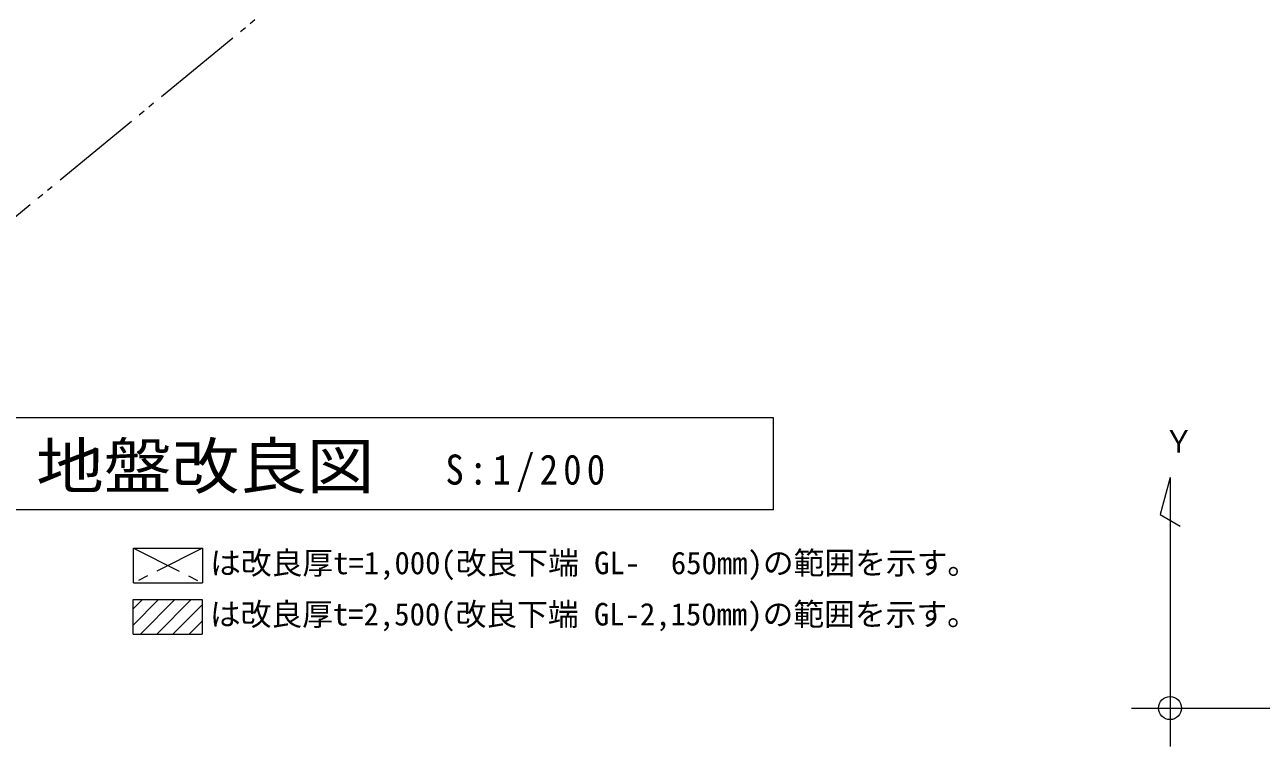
# Model space of a CAD drawing. Units: millimetres at full size, sheet at 1:200. Extents: x -919659 to 1109242, y -84607 to 904409.
# Drawn here: x -76643 to -52515, y 18331 to 32560 of the extents above; entities that cross this region are included whole.
import ezdxf
from ezdxf.enums import TextEntityAlignment as Align

# ---------------------------------------------------------------- set-up
doc = ezdxf.new("R2010")
doc.units = ezdxf.units.MM
doc.header["$LTSCALE"] = 200
for name, pattern in [('CHAIN1', [8, 5, -1, 1, -1]), ('DASHED1', [1.8, 1.2, -0.6]), ('DOUBLE_CHAIN2', [12.8, 9, -1, 0.6, -0.6, 0.6, -1])]:
    doc.linetypes.add(name, pattern=pattern)
doc.layers.add('4-8_', color=3, linetype='DOUBLE_CHAIN2', lineweight=13)
doc.layers.add('4-F_', color=7, linetype='DASHED1', lineweight=9)
doc.styles.add('ＭＳ ゴシック', font='')
doc.styles.get('ＭＳ ゴシック').set_extended_font_data('MS Gothic')

msp = doc.modelspace()

# ---------------------------------------------------------------- linework, layer by layer
at = {"layer": '4-8_'}
msp.add_line((-64677.4, 38803), (-89566.3, 18330.6), dxfattribs=at)
at = {"layer": '4-F_', "linetype": 'Continuous'}
for p, q in [((-54295.6, 23731.4), (-54489.7, 23006.9)), ((-54295.6, 23731.4), (-54295.6, 18481.4)), ((-54489.7, 23006.9), (-54100, 22781.9)), ((-74523.2, 21672.8), (-74523.2, 22347.8)), ((-74523.2, 22347.8), (-73173.2, 22347.8)), ((-73173.2, 22347.8), (-73173.2, 21672.8)), ((-74523.2, 21672.8), (-73173.2, 21672.8)), ((-74528.1, 20672.8), (-74528.1, 21347.8)), ((-74528.1, 21347.8), (-73178.1, 21347.8)), ((-74528.1, 20850), (-74030.3, 21347.8)), ((-74528.1, 21168.2), (-74348.5, 21347.8)), ((-74387.1, 20672.8), (-73712.1, 21347.8)), ((-74068.9, 20672.8), (-73393.9, 21347.8)), ((-73750.7, 20672.8), (-73178.1, 21245.4)), ((-73178.1, 21347.8), (-73178.1, 20672.8)), ((-73432.5, 20672.8), (-73178.1, 20927.2)), ((-74528.1, 20672.8), (-73178.1, 20672.8)), ((-55045.6, 19231.4), (-49795.6, 19231.4))]:
    msp.add_line(p, q, dxfattribs=at)
at = {"layer": '4-F_', "linetype": 'CHAIN1'}
for p, q in [((-74523.2, 22347.8), (-73173.2, 21672.8)), ((-73173.2, 22347.8), (-74523.2, 21672.8))]:
    msp.add_line(p, q, dxfattribs=at)
at = {"layer": '4-F_', "linetype": 'Continuous'}
msp.add_lwpolyline([(-77040.5, 23101), (-77040.5, 24901), (-62040.5, 24901), (-62040.5, 23101)], close=True, dxfattribs=at)
msp.add_circle((-54295.6, 19231.4), 225, dxfattribs=at)

# ---------------------------------------------------------------- texts
at = {"layer": '4-F_', "style": 'ＭＳ ゴシック'}
for s, p in [('Ｙ', (-54426.6, 24080.4)), ('\u3000   は改良厚t=1,000(改良下端 GL-  650mm)の範囲を示す。', (-74523.2, 21710.3)), ('\u3000   は改良厚t=2,500(改良下端 GL-2,150mm)の範囲を示す。', (-74528.1, 20710.3))]:
    msp.add_text(s, height=439.9, dxfattribs=at).set_placement(p, align=Align.BOTTOM_LEFT)
at = {"layer": '4-F_', "style": 'ＭＳ ゴシック', "width": 1.1}
msp.add_text('地盤改良図', height=879.8, dxfattribs=at).set_placement((-76420.5, 23248.1), align=Align.BOTTOM_LEFT)
at = {"layer": '4-F_', "insert": (-68894.3, 23448.1), "char_height": 586.5, "attachment_point": 7, "style": 'ＭＳ ゴシック'}
msp.add_mtext('\\T1.28;\\W0.9;\\~S:1/200', dxfattribs=at)

doc.saveas('drawing.dxf')
